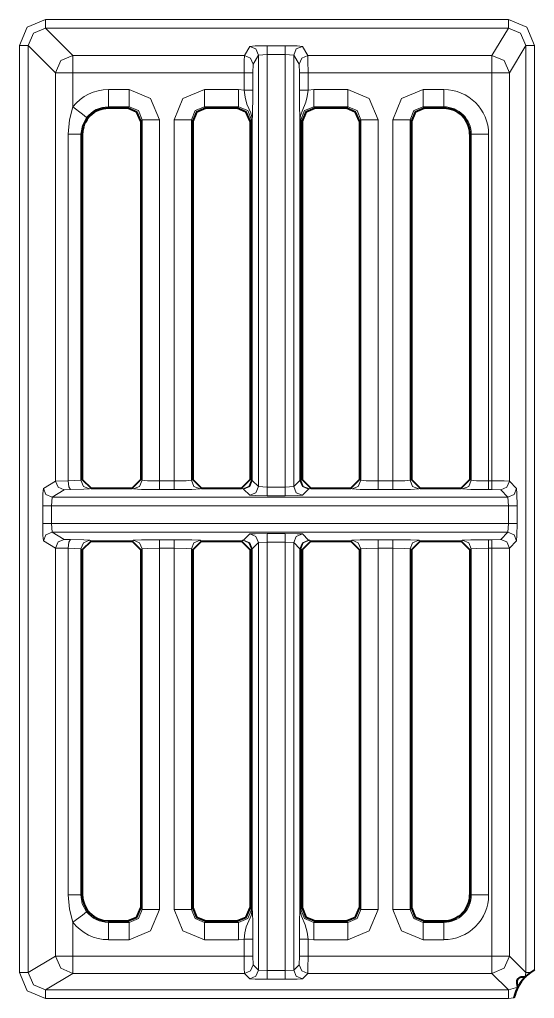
# Model space of a CAD drawing. Header units: millimetres. Extents: x 0 to 2941, y -405 to 1422.
# Drawn here: x 419.6 to 449.3, y 1203.7 to 1260.2 of the extents above; entities that cross this region are included whole.
import ezdxf

# ---------------------------------------------------------------- set-up
doc = ezdxf.new("R2010")
doc.units = ezdxf.units.MM
doc.layers.add('FINE', color=9, linetype='Continuous')
doc.layers.add('OUTLINE', color=7, linetype='Continuous')

msp = doc.modelspace()

# ---------------------------------------------------------------- linework, layer by layer
at = {"layer": 'FINE', "lineweight": 9}
for p, q in [((421.088, 1260.169), (447.755, 1260.169)), ((421.088, 1259.67), (422.663, 1258.095)), ((447.755, 1259.67), (421.088, 1259.67)), ((446.81, 1258.095), (447.755, 1259.67)), ((419.589, 1205.202), (419.589, 1258.67)), ((420.089, 1258.67), (420.089, 1205.202)), ((421.664, 1257.096), (420.089, 1258.67)), ((449.253, 1258.669), (449.253, 1205.348)), ((433.357, 1258.121), (433.041, 1257.595)), ((433.857, 1258.164), (433.357, 1258.121)), ((435.382, 1258.121), (434.883, 1258.164)), ((435.382, 1258.121), (435.382, 1233.23)), ((435.698, 1257.595), (435.382, 1258.121)), ((435.882, 1258.621), (436.198, 1258.095)), ((436.198, 1258.095), (446.81, 1258.095)), ((433.041, 1257.595), (433.029, 1257.096)), ((435.71, 1257.096), (435.698, 1257.595)), ((422.663, 1257.096), (422.663, 1255.131)), ((433.029, 1257.096), (433.029, 1256.102)), ((435.71, 1256.102), (435.71, 1257.096)), ((436.21, 1257.096), (436.21, 1256.102)), ((446.81, 1257.096), (436.21, 1257.096)), ((446.81, 1233.558), (446.81, 1257.096)), ((447.81, 1257.096), (447.81, 1233.545)), ((424.704, 1256.133), (425.902, 1256.133)), ((430.237, 1256.133), (432.202, 1256.133)), ((432.202, 1256.133), (432.529, 1256.102)), ((436.21, 1256.102), (436.537, 1256.133)), ((436.537, 1256.133), (438.502, 1256.133)), ((442.837, 1256.133), (444.035, 1256.133)), ((424.704, 1255.135), (424.704, 1255.053)), ((425.902, 1255.135), (424.704, 1255.135)), ((425.821, 1255.053), (425.902, 1255.135)), ((432.202, 1255.135), (430.237, 1255.135)), ((430.237, 1255.135), (430.319, 1255.053)), ((432.121, 1255.053), (432.202, 1255.135)), ((436.537, 1255.135), (436.619, 1255.053)), ((438.502, 1255.135), (436.537, 1255.135)), ((438.421, 1255.053), (438.502, 1255.135)), ((442.837, 1255.135), (442.919, 1255.053)), ((444.035, 1255.135), (442.837, 1255.135)), ((444.035, 1255.053), (444.035, 1255.135)), ((426.651, 1254.385), (426.57, 1254.304)), ((426.651, 1233.595), (426.651, 1254.385)), ((427.65, 1254.385), (427.65, 1233.558)), ((428.49, 1233.558), (428.49, 1254.385)), ((429.488, 1254.385), (429.488, 1233.595)), ((429.57, 1254.304), (429.488, 1254.385)), ((432.951, 1254.385), (432.87, 1254.304)), ((432.951, 1233.595), (432.951, 1254.385)), ((432.983, 1233.587), (432.983, 1254.385)), ((435.74, 1233.587), (435.74, 1254.385)), ((435.788, 1254.385), (435.788, 1233.595)), ((435.87, 1254.304), (435.788, 1254.385)), ((439.251, 1254.385), (439.17, 1254.304)), ((439.251, 1233.595), (439.251, 1254.385)), ((442.088, 1254.385), (442.088, 1233.595)), ((442.17, 1254.304), (442.088, 1254.385)), ((422.391, 1233.557), (422.391, 1253.553)), ((423.119, 1253.553), (423.119, 1233.593)), ((423.204, 1253.553), (423.119, 1253.553)), ((445.616, 1253.553), (445.535, 1253.553)), ((445.616, 1233.595), (445.616, 1253.553)), ((446.615, 1253.553), (446.615, 1233.558)), ((421.664, 1233.546), (422.391, 1233.557)), ((422.391, 1233.557), (423.119, 1233.593)), ((423.119, 1233.593), (423.204, 1233.636)), ((426.57, 1233.636), (426.651, 1233.595)), ((427.65, 1233.558), (428.49, 1233.558)), ((429.488, 1233.595), (429.57, 1233.636)), ((432.87, 1233.636), (432.951, 1233.595)), ((432.951, 1233.595), (432.983, 1233.587)), ((433.357, 1233.23), (433.857, 1233.205)), ((434.883, 1233.205), (435.382, 1233.23)), ((435.382, 1233.23), (435.74, 1233.587)), ((435.788, 1233.595), (435.87, 1233.636)), ((439.17, 1233.636), (439.251, 1233.595)), ((442.088, 1233.595), (442.17, 1233.636)), ((445.535, 1233.636), (445.616, 1233.595)), ((446.615, 1233.558), (446.81, 1233.558)), ((447.81, 1233.545), (448.23, 1233.125)), ((422.527, 1233.058), (422.163, 1233.046)), ((426.152, 1233.095), (426.07, 1233.136)), ((430.07, 1233.136), (429.988, 1233.095)), ((432.452, 1233.095), (432.37, 1233.136)), ((432.5, 1233.088), (432.452, 1233.095)), ((432.857, 1232.73), (432.5, 1233.088)), ((434.883, 1232.705), (433.857, 1232.705)), ((436.239, 1233.088), (435.882, 1232.73)), ((436.288, 1233.095), (436.239, 1233.088)), ((436.37, 1233.136), (436.288, 1233.095)), ((438.752, 1233.095), (438.67, 1233.136)), ((441.09, 1233.058), (440.25, 1233.058)), ((445.117, 1233.095), (445.035, 1233.136)), ((446.81, 1233.058), (446.615, 1233.058)), ((447.31, 1233.045), (446.81, 1233.058)), ((420.92, 1231.1), (420.92, 1232.126)), ((421.462, 1232.626), (421.42, 1232.126)), ((447.756, 1232.126), (447.73, 1232.626)), ((448.255, 1232.126), (448.255, 1231.1)), ((421.42, 1231.1), (421.462, 1230.6)), ((447.73, 1230.6), (447.756, 1231.1)), ((421.462, 1230.6), (422.163, 1230.18)), ((432.5, 1230.138), (432.857, 1230.495)), ((433.857, 1230.521), (434.883, 1230.521)), ((435.882, 1230.495), (436.239, 1230.138)), ((421.664, 1229.68), (420.963, 1230.1)), ((422.163, 1230.18), (422.527, 1230.168)), ((423.618, 1230.132), (423.704, 1230.089)), ((426.07, 1230.089), (426.152, 1230.13)), ((427.65, 1230.167), (428.49, 1230.167)), ((429.988, 1230.13), (430.07, 1230.089)), ((432.37, 1230.089), (432.452, 1230.13)), ((432.452, 1230.13), (432.5, 1230.138)), ((433.357, 1229.996), (433, 1229.638)), ((433.857, 1230.021), (433.357, 1229.996)), ((433.357, 1205.331), (433.357, 1229.996)), ((435.382, 1229.996), (434.883, 1230.021)), ((436.239, 1230.138), (436.288, 1230.13)), ((436.288, 1230.13), (436.37, 1230.089)), ((438.67, 1230.089), (438.752, 1230.13)), ((440.25, 1230.167), (441.09, 1230.167)), ((442.588, 1230.13), (442.67, 1230.089)), ((445.035, 1230.089), (445.117, 1230.13)), ((446.615, 1230.167), (446.81, 1230.167)), ((446.81, 1230.167), (447.31, 1230.18)), ((448.23, 1230.1), (447.81, 1229.68)), ((422.391, 1229.668), (421.664, 1229.68)), ((421.664, 1206.147), (421.664, 1229.68)), ((423.119, 1229.632), (422.391, 1229.668)), ((422.391, 1209.673), (422.391, 1229.668)), ((423.204, 1229.59), (423.119, 1229.632)), ((423.119, 1229.632), (423.119, 1209.673)), ((426.651, 1229.63), (426.57, 1229.59)), ((426.651, 1208.84), (426.651, 1229.63)), ((432.951, 1229.63), (432.87, 1229.59)), ((432.983, 1229.638), (432.951, 1229.63)), ((432.951, 1208.84), (432.951, 1229.63)), ((432.983, 1208.84), (432.983, 1229.638)), ((433, 1229.638), (433, 1208.84)), ((435.756, 1229.638), (435.756, 1208.84)), ((435.788, 1229.63), (435.756, 1229.638)), ((440.25, 1229.668), (440.25, 1208.84)), ((441.09, 1229.668), (440.25, 1229.668)), ((441.09, 1208.84), (441.09, 1229.668)), ((442.088, 1229.63), (442.088, 1208.84)), ((442.17, 1229.59), (442.088, 1229.63)), ((446.81, 1229.668), (446.615, 1229.668)), ((446.615, 1229.668), (446.615, 1209.673)), ((446.81, 1206.147), (446.81, 1229.668)), ((447.81, 1229.68), (447.81, 1206.147)), ((423.119, 1209.673), (423.204, 1209.673)), ((445.535, 1209.673), (445.616, 1209.673)), ((426.57, 1208.921), (426.651, 1208.84)), ((432.87, 1208.921), (432.951, 1208.84)), ((435.788, 1208.84), (435.87, 1208.921)), ((439.17, 1208.921), (439.251, 1208.84)), ((442.088, 1208.84), (442.17, 1208.921)), ((422.663, 1208.095), (422.663, 1206.147)), ((424.704, 1208.172), (424.704, 1208.091)), ((424.704, 1208.091), (425.902, 1208.091)), ((425.902, 1208.091), (425.821, 1208.172)), ((430.319, 1208.172), (430.237, 1208.091)), ((430.237, 1208.091), (432.202, 1208.091)), ((432.202, 1208.091), (432.121, 1208.172)), ((436.619, 1208.172), (436.537, 1208.091)), ((436.537, 1208.091), (438.502, 1208.091)), ((438.502, 1208.091), (438.421, 1208.172)), ((442.919, 1208.172), (442.837, 1208.091)), ((442.837, 1208.091), (444.035, 1208.091)), ((444.035, 1208.091), (444.035, 1208.172)), ((425.902, 1207.092), (424.704, 1207.092)), ((432.202, 1207.092), (430.237, 1207.092)), ((432.529, 1207.123), (432.202, 1207.092)), ((432.529, 1206.147), (432.529, 1207.123)), ((433.029, 1207.123), (433.029, 1206.147)), ((435.71, 1206.147), (435.71, 1207.123)), ((436.21, 1207.123), (436.21, 1206.147)), ((436.537, 1207.092), (436.21, 1207.123)), ((438.502, 1207.092), (436.537, 1207.092)), ((444.035, 1207.092), (442.837, 1207.092)), ((420.089, 1205.202), (421.664, 1206.147)), ((422.663, 1206.147), (432.529, 1206.147)), ((433.029, 1206.147), (433.042, 1205.647)), ((435.698, 1205.647), (435.71, 1206.147)), ((436.21, 1206.147), (446.81, 1206.147)), ((447.81, 1206.147), (448.754, 1205.203)), ((433.042, 1205.647), (433.357, 1205.331)), ((422.663, 1205.147), (421.089, 1204.203)), ((433.357, 1205.331), (433.857, 1205.306)), ((434.883, 1205.306), (435.382, 1205.331)), ((436.197, 1205.147), (435.882, 1204.832)), ((446.81, 1205.147), (436.197, 1205.147)), ((447.754, 1204.203), (446.81, 1205.147)), ((448.721, 1204.948), (448.754, 1205.203)), ((434.883, 1204.806), (433.857, 1204.806)), ((421.089, 1204.203), (447.754, 1204.203)), ((447.754, 1204.203), (448.293, 1204.361)), ((447.754, 1203.703), (421.089, 1203.703)), ((448.077, 1203.739), (447.754, 1203.703))]:
    msp.add_line(p, q, dxfattribs=at)
for points in [[(419.589, 1258.67), (420.028, 1259.731), (421.088, 1260.169)], [(421.088, 1259.67), (421.088, 1259.823), (421.088, 1260.169)], [(447.755, 1259.67), (447.755, 1259.823), (447.755, 1260.169)], [(447.755, 1260.169), (448.814, 1259.73), (449.253, 1258.669)], [(421.088, 1259.67), (420.381, 1259.377), (420.089, 1258.67)], [(448.754, 1258.669), (448.461, 1259.377), (447.755, 1259.67)], [(420.089, 1258.67), (419.935, 1258.67), (419.589, 1258.67)], [(422.663, 1258.095), (432.542, 1258.095), (432.857, 1258.621), (433.159, 1258.651), (433.857, 1258.663), (434.883, 1258.663)], [(433.857, 1258.663), (433.857, 1258.51), (433.857, 1258.164)], [(434.883, 1258.663), (434.883, 1258.51), (434.883, 1258.164)], [(434.883, 1258.663), (435.58, 1258.651), (435.882, 1258.621)], [(448.754, 1205.203), (448.754, 1258.669), (447.81, 1257.096)], [(448.754, 1258.669), (448.905, 1258.669), (449.253, 1258.669)], [(421.664, 1257.096), (421.957, 1257.802), (422.663, 1258.095)], [(422.663, 1257.096), (422.663, 1257.787), (422.663, 1258.095)], [(432.529, 1257.096), (432.533, 1257.787), (432.542, 1258.095)], [(432.542, 1258.095), (432.895, 1257.948), (433.041, 1257.595)], [(432.857, 1258.621), (433.21, 1258.474), (433.357, 1258.121)], [(433, 1254.385), (433, 1233.587), (433.357, 1233.23), (433.357, 1258.121)], [(433.857, 1258.164), (433.857, 1233.205), (434.883, 1233.205)], [(434.883, 1233.205), (434.883, 1258.164), (433.857, 1258.164)], [(435.882, 1258.621), (435.529, 1258.474), (435.382, 1258.121)], [(436.198, 1258.095), (435.844, 1257.948), (435.698, 1257.595)], [(436.198, 1258.095), (436.207, 1257.787), (436.21, 1257.096)], [(446.81, 1258.095), (447.517, 1257.802), (447.81, 1257.096)], [(446.81, 1257.096), (446.81, 1257.787), (446.81, 1258.095)], [(420.963, 1233.125), (421.664, 1233.546), (421.664, 1257.096)], [(422.663, 1257.096), (421.971, 1257.096), (421.664, 1257.096)], [(432.529, 1256.102), (432.529, 1257.096), (422.663, 1257.096)], [(432.529, 1257.096), (432.878, 1257.096), (433.029, 1257.096)], [(436.21, 1257.096), (435.861, 1257.096), (435.71, 1257.096)], [(446.81, 1257.096), (447.508, 1257.096), (447.81, 1257.096)], [(424.704, 1255.135), (424.704, 1255.445), (424.704, 1256.133)], [(425.902, 1255.135), (425.902, 1255.445), (425.902, 1256.133)], [(425.902, 1256.133), (427.138, 1255.622), (427.65, 1254.385)], [(428.49, 1254.385), (429.001, 1255.622), (430.237, 1256.133)], [(430.237, 1255.135), (430.237, 1255.445), (430.237, 1256.133)], [(432.202, 1255.135), (432.202, 1255.445), (432.202, 1256.133)], [(432.529, 1256.102), (432.878, 1256.102), (433.029, 1256.102)], [(432.951, 1254.385), (432.962, 1254.385), (432.983, 1254.385), (432.981, 1254.456), (432.972, 1254.543), (432.912, 1254.782), (432.69, 1255.282), (432.579, 1255.696), (432.529, 1256.102)], [(433.029, 1256.102), (433.026, 1255.511), (433.017, 1254.963), (433.004, 1254.555), (433, 1254.447), (433, 1254.413), (433, 1254.385)], [(436.21, 1256.102), (435.861, 1256.102), (435.71, 1256.102)], [(435.74, 1254.385), (435.74, 1254.398), (435.739, 1254.425), (435.738, 1254.485), (435.736, 1254.534), (435.734, 1254.608), (435.72, 1255.102), (435.713, 1255.572), (435.71, 1256.102)], [(436.21, 1256.102), (436.167, 1255.739), (436.089, 1255.396), (435.865, 1254.878), (435.813, 1254.741), (435.784, 1254.634), (435.761, 1254.488), (435.757, 1254.418), (435.756, 1254.385), (435.777, 1254.385), (435.788, 1254.385)], [(436.537, 1255.135), (436.537, 1255.445), (436.537, 1256.133)], [(438.502, 1255.135), (438.502, 1255.445), (438.502, 1256.133)], [(438.502, 1256.133), (439.738, 1255.622), (440.25, 1254.385)], [(441.09, 1254.385), (441.601, 1255.622), (442.837, 1256.133)], [(442.837, 1255.135), (442.837, 1255.445), (442.837, 1256.133)], [(444.035, 1255.135), (444.035, 1255.445), (444.035, 1256.133)], [(422.391, 1253.553), (422.462, 1254.389), (422.663, 1255.131)], [(423.453, 1254.52), (423.207, 1254.71), (422.663, 1255.131)], [(426.651, 1254.385), (426.433, 1254.916), (425.902, 1255.135)], [(430.237, 1255.135), (429.706, 1254.916), (429.488, 1254.385)], [(432.951, 1254.385), (432.733, 1254.916), (432.202, 1255.135)], [(436.537, 1255.135), (436.006, 1254.916), (435.788, 1254.385)], [(439.251, 1254.385), (439.033, 1254.916), (438.502, 1255.135)], [(442.837, 1255.135), (442.306, 1254.916), (442.088, 1254.385)], [(423.453, 1254.52), (423.206, 1254.066), (423.119, 1253.553)], [(426.651, 1254.385), (426.961, 1254.385), (427.65, 1254.385)], [(428.49, 1254.385), (429.178, 1254.385), (429.488, 1254.385)], [(432.983, 1254.385), (432.995, 1254.385), (433, 1254.385)], [(435.756, 1254.385), (435.744, 1254.385), (435.74, 1254.385)], [(435.756, 1254.385), (435.756, 1233.587), (435.788, 1233.595)], [(439.251, 1254.385), (439.561, 1254.385), (440.25, 1254.385)], [(440.25, 1254.385), (440.25, 1233.558), (441.09, 1233.558), (441.09, 1254.385)], [(442.088, 1254.385), (441.778, 1254.385), (441.09, 1254.385)], [(422.391, 1253.553), (422.901, 1253.553), (423.119, 1253.553)], [(445.616, 1253.553), (445.926, 1253.553), (446.615, 1253.553)], [(421.664, 1233.546), (421.81, 1233.192), (422.163, 1233.046)], [(422.391, 1233.557), (422.432, 1233.209), (422.527, 1233.058)], [(423.119, 1233.593), (423.265, 1233.24), (423.618, 1233.093)], [(426.651, 1233.595), (426.505, 1233.242), (426.152, 1233.095)], [(426.651, 1233.595), (426.961, 1233.569), (427.65, 1233.558)], [(427.65, 1233.058), (427.65, 1233.209), (427.65, 1233.558)], [(428.49, 1233.558), (429.178, 1233.569), (429.488, 1233.595)], [(428.49, 1233.058), (428.49, 1233.209), (428.49, 1233.558)], [(429.988, 1233.095), (429.635, 1233.242), (429.488, 1233.595)], [(432.452, 1233.095), (432.804, 1233.242), (432.951, 1233.595)], [(432.5, 1233.088), (432.853, 1233.234), (433, 1233.587)], [(432.5, 1233.088), (432.84, 1233.235), (432.983, 1233.587)], [(432.857, 1232.73), (433.21, 1232.877), (433.357, 1233.23)], [(432.983, 1233.587), (432.995, 1233.587), (433, 1233.587)], [(435.882, 1232.73), (435.529, 1232.877), (435.382, 1233.23)], [(436.239, 1233.088), (435.886, 1233.234), (435.74, 1233.587)], [(435.74, 1233.587), (435.744, 1233.587), (435.756, 1233.587)], [(436.239, 1233.088), (435.899, 1233.235), (435.756, 1233.587)], [(436.288, 1233.095), (435.935, 1233.242), (435.788, 1233.595)], [(439.251, 1233.595), (439.104, 1233.242), (438.752, 1233.095)], [(439.251, 1233.595), (439.561, 1233.569), (440.25, 1233.558)], [(440.25, 1233.558), (440.25, 1233.209), (440.25, 1233.058)], [(441.09, 1233.558), (441.778, 1233.569), (442.088, 1233.595)], [(441.09, 1233.558), (441.09, 1233.209), (441.09, 1233.058)], [(442.088, 1233.595), (442.235, 1233.242), (442.588, 1233.095)], [(445.616, 1233.595), (445.469, 1233.242), (445.117, 1233.095)], [(445.616, 1233.595), (445.926, 1233.569), (446.615, 1233.558)], [(446.615, 1233.558), (446.615, 1233.209), (446.615, 1233.058)], [(446.81, 1233.058), (446.81, 1233.209), (446.81, 1233.558)], [(446.81, 1233.558), (447.508, 1233.554), (447.81, 1233.545)], [(447.31, 1233.045), (447.663, 1233.192), (447.81, 1233.545)], [(420.92, 1232.126), (420.933, 1232.824), (420.963, 1233.125)], [(420.963, 1233.125), (421.109, 1232.772), (421.462, 1232.626)], [(422.163, 1233.046), (421.462, 1232.626), (447.73, 1232.626), (447.31, 1233.045)], [(423.704, 1233.136), (423.618, 1233.093), (423.292, 1233.071), (422.527, 1233.058)], [(427.65, 1233.058), (426.617, 1233.069), (426.152, 1233.095)], [(429.988, 1233.095), (429.522, 1233.069), (428.49, 1233.058), (427.65, 1233.058)], [(433.857, 1232.705), (433.159, 1232.712), (432.857, 1232.73)], [(433.857, 1232.705), (433.857, 1232.856), (433.857, 1233.205)], [(434.883, 1232.705), (434.883, 1232.856), (434.883, 1233.205)], [(435.882, 1232.73), (435.58, 1232.712), (434.883, 1232.705)], [(440.25, 1233.058), (439.217, 1233.069), (438.752, 1233.095)], [(442.67, 1233.136), (442.588, 1233.095), (442.122, 1233.069), (441.09, 1233.058)], [(446.615, 1233.058), (445.582, 1233.069), (445.117, 1233.095)], [(447.73, 1232.626), (448.083, 1232.772), (448.23, 1233.125)], [(448.23, 1233.125), (448.248, 1232.824), (448.255, 1232.126)], [(420.92, 1232.126), (421.074, 1232.126), (421.42, 1232.126)], [(447.756, 1232.126), (448.104, 1232.126), (448.255, 1232.126)], [(420.92, 1231.1), (421.074, 1231.1), (421.42, 1231.1)], [(420.963, 1230.1), (420.933, 1230.402), (420.92, 1231.1)], [(447.756, 1231.1), (448.104, 1231.1), (448.255, 1231.1)], [(448.255, 1231.1), (448.248, 1230.402), (448.23, 1230.1)], [(420.963, 1230.1), (421.109, 1230.453), (421.462, 1230.6)], [(447.31, 1230.18), (447.73, 1230.6), (421.462, 1230.6)], [(432.857, 1230.495), (433.159, 1230.513), (433.857, 1230.521)], [(433.357, 1229.996), (433.21, 1230.349), (432.857, 1230.495)], [(433.857, 1230.021), (433.857, 1230.37), (433.857, 1230.521)], [(434.883, 1230.021), (434.883, 1230.37), (434.883, 1230.521)], [(434.883, 1230.521), (435.58, 1230.513), (435.882, 1230.495)], [(435.382, 1229.996), (435.529, 1230.349), (435.882, 1230.495)], [(447.73, 1230.6), (448.083, 1230.453), (448.23, 1230.1)], [(421.664, 1229.68), (421.81, 1230.033), (422.163, 1230.18)], [(422.391, 1229.668), (422.432, 1230.017), (422.527, 1230.168)], [(422.527, 1230.168), (423.292, 1230.155), (423.618, 1230.132)], [(423.119, 1229.632), (423.265, 1229.985), (423.618, 1230.132)], [(426.152, 1230.13), (426.617, 1230.156), (427.65, 1230.167)], [(426.152, 1230.13), (426.505, 1229.983), (426.651, 1229.63)], [(427.65, 1230.167), (427.65, 1230.016), (427.65, 1229.668)], [(428.49, 1230.167), (428.49, 1230.016), (428.49, 1229.668)], [(428.49, 1230.167), (429.522, 1230.156), (429.988, 1230.13)], [(429.988, 1230.13), (429.635, 1229.983), (429.488, 1229.63)], [(432.951, 1229.63), (432.804, 1229.983), (432.452, 1230.13)], [(433, 1229.638), (432.853, 1229.991), (432.5, 1230.138)], [(432.983, 1229.638), (432.84, 1229.991), (432.5, 1230.138)], [(434.883, 1205.306), (434.883, 1230.021), (433.857, 1230.021)], [(433.857, 1230.021), (433.857, 1205.306), (434.883, 1205.306)], [(435.74, 1208.84), (435.74, 1229.638), (435.382, 1229.996), (435.382, 1205.331), (435.698, 1205.647)], [(435.74, 1229.638), (435.886, 1229.991), (436.239, 1230.138)], [(435.756, 1229.638), (435.899, 1229.991), (436.239, 1230.138)], [(435.788, 1229.63), (435.935, 1229.983), (436.288, 1230.13)], [(438.752, 1230.13), (439.217, 1230.156), (440.25, 1230.167)], [(438.752, 1230.13), (439.104, 1229.983), (439.251, 1229.63)], [(440.25, 1230.167), (440.25, 1230.016), (440.25, 1229.668)], [(441.09, 1230.167), (441.09, 1230.016), (441.09, 1229.668)], [(441.09, 1230.167), (442.122, 1230.156), (442.588, 1230.13)], [(442.588, 1230.13), (442.235, 1229.983), (442.088, 1229.63)], [(445.117, 1230.13), (445.582, 1230.156), (446.615, 1230.167)], [(445.117, 1230.13), (445.469, 1229.983), (445.616, 1229.63)], [(446.615, 1230.167), (446.615, 1230.016), (446.615, 1229.668)], [(446.81, 1230.167), (446.81, 1230.016), (446.81, 1229.668)], [(447.31, 1230.18), (447.663, 1230.034), (447.81, 1229.68)], [(427.65, 1229.668), (426.961, 1229.657), (426.651, 1229.63)], [(428.49, 1208.84), (428.49, 1229.668), (427.65, 1229.668), (427.65, 1208.84)], [(429.488, 1229.63), (429.178, 1229.657), (428.49, 1229.668)], [(429.57, 1229.59), (429.488, 1229.63), (429.488, 1208.84), (429.57, 1208.921)], [(433, 1229.638), (432.995, 1229.638), (432.983, 1229.638)], [(435.756, 1229.638), (435.744, 1229.638), (435.74, 1229.638)], [(435.87, 1229.59), (435.788, 1229.63), (435.788, 1208.84)], [(439.251, 1208.84), (439.251, 1229.63), (439.17, 1229.59)], [(440.25, 1229.668), (439.561, 1229.657), (439.251, 1229.63)], [(442.088, 1229.63), (441.778, 1229.657), (441.09, 1229.668)], [(445.616, 1209.673), (445.616, 1229.63), (445.535, 1229.59)], [(446.615, 1229.668), (445.926, 1229.657), (445.616, 1229.63)], [(447.81, 1229.68), (447.508, 1229.671), (446.81, 1229.668)], [(422.391, 1209.673), (422.901, 1209.673), (423.119, 1209.673)], [(422.663, 1208.095), (422.459, 1208.852), (422.391, 1209.673)], [(446.615, 1209.673), (445.926, 1209.673), (445.616, 1209.673)], [(422.663, 1208.095), (423.207, 1208.515), (423.453, 1208.705)], [(425.902, 1208.091), (426.433, 1208.309), (426.651, 1208.84)], [(427.65, 1208.84), (427.138, 1207.604), (425.902, 1207.092)], [(426.651, 1208.84), (426.961, 1208.84), (427.65, 1208.84)], [(428.49, 1208.84), (429.178, 1208.84), (429.488, 1208.84)], [(430.237, 1207.092), (429.001, 1207.604), (428.49, 1208.84)], [(429.488, 1208.84), (429.706, 1208.309), (430.237, 1208.091)], [(432.202, 1208.091), (432.733, 1208.309), (432.951, 1208.84)], [(432.529, 1207.123), (432.572, 1207.487), (432.65, 1207.83), (432.875, 1208.348), (432.926, 1208.484), (432.955, 1208.592), (432.978, 1208.737), (432.983, 1208.807), (432.983, 1208.84)], [(432.951, 1208.84), (432.962, 1208.84), (432.983, 1208.84)], [(433, 1208.84), (432.995, 1208.84), (432.983, 1208.84)], [(433, 1208.84), (433, 1208.827), (433, 1208.8), (433.001, 1208.741), (433.003, 1208.692), (433.006, 1208.617), (433.02, 1208.124), (433.026, 1207.653), (433.029, 1207.123)], [(435.71, 1207.123), (435.713, 1207.715), (435.723, 1208.263), (435.736, 1208.671), (435.739, 1208.779), (435.739, 1208.813), (435.74, 1208.84)], [(435.74, 1208.84), (435.744, 1208.84), (435.756, 1208.84)], [(435.756, 1208.84), (435.777, 1208.84), (435.788, 1208.84)], [(435.756, 1208.84), (435.758, 1208.77), (435.767, 1208.683), (435.827, 1208.443), (436.049, 1207.943), (436.16, 1207.53), (436.21, 1207.123)], [(435.788, 1208.84), (436.006, 1208.309), (436.537, 1208.091)], [(438.502, 1208.091), (439.033, 1208.309), (439.251, 1208.84)], [(440.25, 1208.84), (439.738, 1207.604), (438.502, 1207.092)], [(439.251, 1208.84), (439.561, 1208.84), (440.25, 1208.84)], [(441.09, 1208.84), (441.778, 1208.84), (442.088, 1208.84)], [(442.837, 1207.092), (441.601, 1207.604), (441.09, 1208.84)], [(442.088, 1208.84), (442.306, 1208.309), (442.837, 1208.091)], [(424.704, 1207.092), (424.704, 1207.781), (424.704, 1208.091)], [(425.902, 1207.092), (425.902, 1207.781), (425.902, 1208.091)], [(430.237, 1207.092), (430.237, 1207.781), (430.237, 1208.091)], [(432.202, 1207.092), (432.202, 1207.781), (432.202, 1208.091)], [(436.537, 1207.092), (436.537, 1207.781), (436.537, 1208.091)], [(438.502, 1207.092), (438.502, 1207.781), (438.502, 1208.091)], [(442.837, 1207.092), (442.837, 1207.781), (442.837, 1208.091)], [(444.035, 1207.092), (444.035, 1207.781), (444.035, 1208.091)], [(433.029, 1207.123), (432.878, 1207.123), (432.529, 1207.123)], [(435.71, 1207.123), (435.861, 1207.123), (436.21, 1207.123)], [(422.663, 1205.147), (421.956, 1205.44), (421.664, 1206.147)], [(421.664, 1206.147), (421.971, 1206.147), (422.663, 1206.147)], [(422.663, 1205.147), (422.663, 1205.449), (422.663, 1206.147)], [(433.029, 1206.147), (432.878, 1206.147), (432.529, 1206.147)], [(432.542, 1205.147), (432.533, 1205.449), (432.529, 1206.147)], [(435.71, 1206.147), (435.861, 1206.147), (436.21, 1206.147)], [(436.21, 1206.147), (436.206, 1205.449), (436.197, 1205.147)], [(447.81, 1206.147), (447.517, 1205.44), (446.81, 1205.147)], [(447.81, 1206.147), (447.508, 1206.147), (446.81, 1206.147)], [(446.81, 1205.147), (446.81, 1205.449), (446.81, 1206.147)], [(433.042, 1205.647), (432.895, 1205.294), (432.542, 1205.147)], [(435.698, 1205.647), (435.844, 1205.294), (436.197, 1205.147)], [(419.589, 1205.202), (419.935, 1205.202), (420.089, 1205.202)], [(421.089, 1203.703), (420.029, 1204.142), (419.589, 1205.202)], [(420.089, 1205.202), (420.382, 1204.496), (421.089, 1204.203)], [(432.857, 1204.832), (432.542, 1205.147), (422.663, 1205.147)], [(433.357, 1205.331), (433.21, 1204.978), (432.857, 1204.832)], [(433.857, 1205.306), (433.857, 1204.957), (433.857, 1204.806)], [(434.883, 1205.306), (434.883, 1204.957), (434.883, 1204.806)], [(435.382, 1205.331), (435.529, 1204.978), (435.882, 1204.832)], [(449.031, 1205.203), (448.832, 1205.203), (448.754, 1205.203)], [(433.857, 1204.806), (433.159, 1204.814), (432.857, 1204.832)], [(435.882, 1204.832), (435.58, 1204.814), (434.883, 1204.806)], [(421.089, 1203.703), (421.089, 1204.052), (421.089, 1204.203)], [(447.754, 1203.703), (447.754, 1204.052), (447.754, 1204.203)]]:
    msp.add_lwpolyline(points, dxfattribs=at)
for points in [[(424.704, 1256.133, 0.232249), (422.663, 1255.131)], [(446.615, 1253.553, 0.414204), (444.035, 1256.133)], [(424.704, 1255.134, 0.232242), (423.453, 1254.52)], [(445.616, 1253.553, 0.414214), (444.035, 1255.134)], [(423.119, 1209.673), (423.202, 1209.169), (423.453, 1208.705, 0.232246), (424.704, 1208.091)], [(444.035, 1208.091, 0.414214), (445.616, 1209.673)], [(444.035, 1207.093, 0.414223), (446.615, 1209.673)], [(422.663, 1208.095, 0.232309), (424.704, 1207.093)]]:
    msp.add_lwpolyline(points, format="xyb", dxfattribs=at)
msp.add_lwpolyline([(421.42, 1231.1), (447.756, 1231.1), (447.756, 1232.126), (421.42, 1232.126)], close=True, dxfattribs=at)
at = {"layer": 'OUTLINE', "lineweight": 40}
for p, q in [((425.821, 1255.053), (424.704, 1255.053)), ((432.121, 1255.053), (430.319, 1255.053)), ((438.421, 1255.053), (436.619, 1255.053)), ((444.035, 1255.053), (442.919, 1255.053)), ((426.57, 1254.304), (426.57, 1233.636)), ((429.57, 1254.304), (429.57, 1233.636)), ((432.87, 1254.304), (432.87, 1233.636)), ((435.87, 1254.304), (435.87, 1233.636)), ((439.17, 1254.304), (439.17, 1233.636)), ((442.17, 1254.304), (442.17, 1233.636)), ((423.204, 1253.553), (423.204, 1233.636)), ((445.535, 1253.553), (445.535, 1233.636)), ((426.07, 1233.136), (426.57, 1233.636)), ((429.57, 1233.636), (430.07, 1233.136)), ((432.37, 1233.136), (432.87, 1233.636)), ((435.87, 1233.636), (436.37, 1233.136)), ((438.67, 1233.136), (439.17, 1233.636)), ((442.17, 1233.636), (442.67, 1233.136)), ((430.07, 1233.136), (432.37, 1233.136)), ((436.37, 1233.136), (438.67, 1233.136)), ((423.704, 1230.089), (423.204, 1229.59)), ((423.704, 1230.089), (426.07, 1230.089)), ((426.57, 1229.59), (426.07, 1230.089)), ((430.07, 1230.089), (429.57, 1229.59)), ((430.07, 1230.089), (432.37, 1230.089)), ((432.87, 1229.59), (432.37, 1230.089)), ((436.37, 1230.089), (435.87, 1229.59)), ((436.37, 1230.089), (438.67, 1230.089)), ((439.17, 1229.59), (438.67, 1230.089)), ((442.67, 1230.089), (442.17, 1229.59)), ((442.67, 1230.089), (445.035, 1230.089)), ((445.535, 1229.59), (445.035, 1230.089)), ((423.204, 1229.59), (423.204, 1209.673)), ((426.57, 1229.59), (426.57, 1208.921)), ((429.57, 1229.59), (429.57, 1208.921)), ((432.87, 1229.59), (432.87, 1208.921)), ((435.87, 1229.59), (435.87, 1208.921)), ((439.17, 1229.59), (439.17, 1208.921)), ((442.17, 1229.59), (442.17, 1208.921)), ((445.535, 1229.59), (445.535, 1209.673)), ((424.704, 1208.172), (425.821, 1208.172)), ((430.319, 1208.172), (432.121, 1208.172)), ((436.619, 1208.172), (438.421, 1208.172)), ((442.919, 1208.172), (444.035, 1208.172)), ((449.253, 1205.348), (449.031, 1205.203))]:
    msp.add_line(p, q, dxfattribs=at)
for points in [[(424.704, 1255.053, 0.41423), (423.204, 1253.553)], [(445.535, 1253.553, 0.414222), (444.035, 1255.053)], [(423.204, 1209.673, 0.414129), (424.704, 1208.172)], [(444.035, 1208.172, 0.414272), (445.535, 1209.673)], [(449.253, 1205.348, 0.208121), (448.077, 1203.739)]]:
    msp.add_lwpolyline(points, format="xyb", dxfattribs=at)
for points in [[(426.57, 1254.304), (426.35, 1254.834), (425.821, 1255.053)], [(430.319, 1255.053), (429.789, 1254.834), (429.57, 1254.304)], [(432.87, 1254.304), (432.65, 1254.834), (432.121, 1255.053)], [(436.619, 1255.053), (436.089, 1254.834), (435.87, 1254.304)], [(439.17, 1254.304), (438.95, 1254.834), (438.421, 1255.053)], [(442.919, 1255.053), (442.389, 1254.834), (442.17, 1254.304)], [(423.204, 1233.636), (423.704, 1233.136), (426.07, 1233.136)], [(442.67, 1233.136), (445.035, 1233.136), (445.535, 1233.636)], [(425.821, 1208.172), (426.35, 1208.392), (426.57, 1208.921)], [(429.57, 1208.921), (429.789, 1208.392), (430.319, 1208.172)], [(432.121, 1208.172), (432.65, 1208.392), (432.87, 1208.921)], [(435.87, 1208.921), (436.089, 1208.392), (436.619, 1208.172)], [(438.421, 1208.172), (438.95, 1208.392), (439.17, 1208.921)], [(442.17, 1208.921), (442.389, 1208.392), (442.919, 1208.172)], [(449.031, 1205.203), (448.86, 1205.069), (448.769, 1204.99), (448.732, 1204.956), (448.721, 1204.948)], [(448.293, 1204.361), (448.274, 1204.435), (448.252, 1204.605), (448.262, 1204.716), (448.297, 1204.811), (448.307, 1204.826), (448.311, 1204.833), (448.313, 1204.836), (448.315, 1204.838), (448.317, 1204.84), (448.318, 1204.843), (448.32, 1204.845), (448.323, 1204.849), (448.331, 1204.858), (448.349, 1204.876), (448.388, 1204.905), (448.485, 1204.945), (448.72, 1204.948)], [(448.293, 1204.361), (448.286, 1204.342), (448.257, 1204.277), (448.189, 1204.111), (448.117, 1203.892), (448.077, 1203.739)]]:
    msp.add_lwpolyline(points, dxfattribs=at)

doc.saveas('drawing.dxf')
